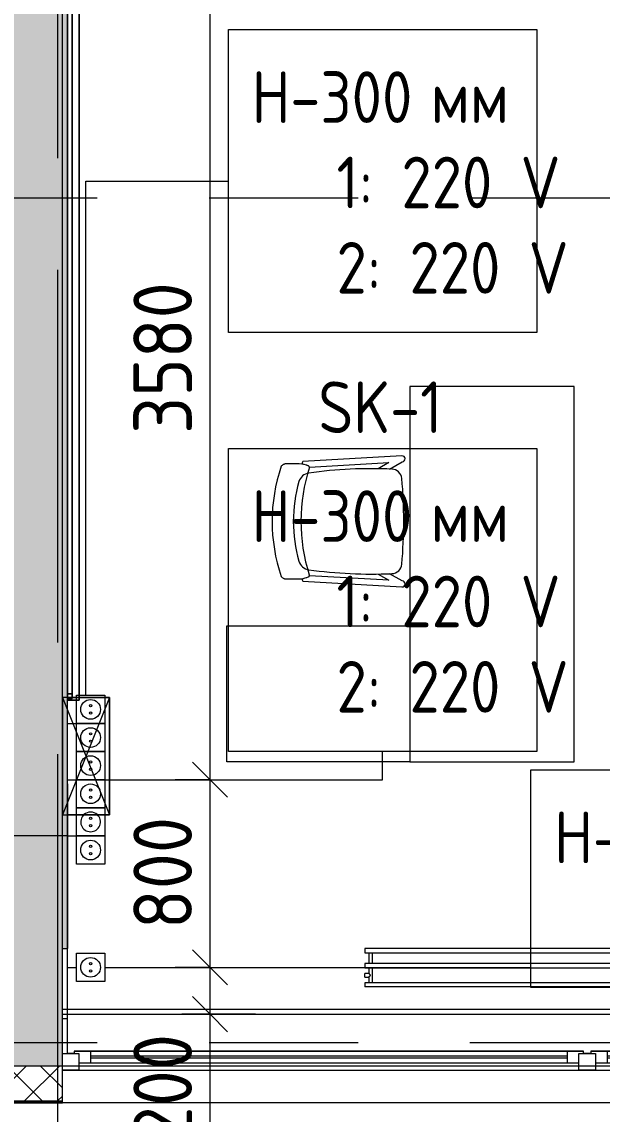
# Model space of a CAD drawing. Header units: millimetres. Extents: x -5714 to 188114, y -8553 to 29000.
# Drawn here: x 3557 to 6029, y -306 to 4350 of the extents above; entities that cross this region are included whole.
import ezdxf

# ---------------------------------------------------------------- set-up
doc = ezdxf.new("R2010")
doc.units = ezdxf.units.MM
doc.linetypes.add('Осевая', pattern=[3175, 635, -476.25, 1587.5, -476.25])
for name, color, linetype, lineweight in [('A-ANNO-DIMS', 7, 'Continuous', 9), ('A-ANNO-DIMS-100', 7, 'Continuous', 9), ('A-DETL-GENF', 7, 'Continuous', 9), ('A-GLAZ', 7, 'Continuous', 9), ('A-GLAZ-1', 7, 'Continuous', 13), ('A-WALL', 7, 'Continuous', 9), ('E-ELEC-FIXT-IDEN', 7, 'Continuous', 9), ('I-FURN', 7, 'Continuous', 9), ('I-WALL', 7, 'Continuous', 9), ('M-EQPM', 7, 'Continuous', 9), ('Оси', 7, 'Continuous', 9), ('Оси-2', 7, 'Осевая', 9), ('Электрические приборы', 7, 'Continuous', 9)]:
    doc.layers.add(name, color=color, linetype=linetype, lineweight=lineweight)
for name, color, linetype, lineweight, true_color in [('A-DETL-1', 7, 'Continuous', 9, 0xf0f0f0), ('A-WALL-1', 7, 'Continuous', 9, 0x3c3c3c), ('A-WALL-FNSH-1', 7, 'Continuous', 9, 0x3c3c3c), ('I-FURN-1', 7, 'Continuous', 9, 0xf0f0f0), ('Оси розеток', 7, 'Continuous', 9, 0xff1e23)]:
    doc.layers.add(name, color=color, linetype=linetype, lineweight=lineweight, true_color=true_color)
doc.styles.add('GOST Common_1', font='GOST_Common.ttf', dxfattribs={"width": 0.9, "height": 220})
doc.styles.add('ISOCPEUR', font='isocpeur.ttf', dxfattribs={"width": 0.9, "height": 250})
doc.dimstyles.new('ISO-2_5_0_9К_БОЛЬШОЙ', dxfattribs={"dimscale": 304.8, "dimtxt": 248.995294, "dimasz": 0.492126, "dimexe": 0.393701, "dimexo": 0.984252, "dimgap": 0, "dimtad": 1, "dimdec": 0, "dimrnd": 10, "dimzin": 0, "dimdsep": 46, "dimtxsty": 'ISOCPEUR', "dimblk1": 'OBLIQUE', "dimblk2": 'OBLIQUE', "dimsah": 1, "dimcen": 0.09, "dimdle": 0.393701, "dimazin": 0, "dimtfac": 1, "dimtdec": 4, "dimtix": 1, "dimtmove": 1, "dimatfit": 3, "dimfxl": 1, "dimtvp": 1, "dimtolj": 1, "dimtzin": 0, "dimarcsym": 2})
doc.dimstyles.new('ISO-2_5_0_9К_БОЛЬШОЙ_1', dxfattribs={"dimscale": 304.8, "dimtxt": 248.995294, "dimasz": 0.492126, "dimexe": 0.393701, "dimexo": 0.984252, "dimgap": 0, "dimtad": 1, "dimdec": 0, "dimrnd": 10, "dimzin": 0, "dimdsep": 46, "dimtxsty": 'ISOCPEUR', "dimblk1": 'OBLIQUE', "dimblk2": 'OBLIQUE', "dimsah": 1, "dimcen": 0.09, "dimdle": 0.393701, "dimazin": 0, "dimtfac": 1, "dimtdec": 4, "dimtix": 1, "dimtmove": 0, "dimatfit": 3, "dimfxl": 1, "dimtvp": 1, "dimtolj": 1, "dimtzin": 0, "dimarcsym": 2})
pattern_1 = [(0, (0, 0), (121.92, 30.48), [10.058, -81.382, 10.058, -81.382, -487.68]), (0, (0, 0), (121.92, 30.48), [-182.88, 10.058, -172.822, 10.058, -81.382, -213.36]), (0, (0, 0), (121.92, 30.48), [-457.2, 10.058, -50.902, 10.058, -142.342]), (120, (45.72, 15.24), (-87.35645, 90.34582), [10.058, -81.382, 10.058, -81.382, -487.68]), (120, (45.72, 15.24), (-87.35645, 90.34582), [-182.88, 10.058, -172.822, 10.058, -81.382, -213.36]), (120, (45.72, 15.24), (-87.35645, 90.34582), [-457.2, 10.058, -50.902, 10.058, -142.342]), (240, (60.96, 76.2), (-34.56355, -120.82582), [10.058, -81.382, 10.058, -81.382, -487.68]), (240, (60.96, 76.2), (-34.56355, -120.82582), [-182.88, 10.058, -172.822, 10.058, -81.382, -213.36]), (240, (60.96, 76.2), (-34.56355, -120.82582), [-457.2, 10.058, -50.902, 10.058, -142.342])]

# ---------------------------------------------------------------- blocks, each defined once
blk = doc.blocks.new('120_Окно_СКБ_2Ст - 120_Окно_СКБ_2Ст 3100х2500 _мал_ створка слева-2_-22446420-План размещения напольных электротехнических лючков и розеток 3 этажа в осях 1-12')
at = {"layer": 'A-GLAZ'}
for p, q in [((1550, -57), (-1550, -57)), ((-1530, -127), (-1500, -127)), ((-1430, -107), (-770, -107)), ((-770, -117), (-1430, -117)), ((-700, -127), (-670, -127)), ((-600, -107), (1430, -107)), ((1430, -117), (-600, -117)), ((1500, -127), (1530, -127))]:
    blk.add_line(p, q, dxfattribs=at)
at = {"layer": 'A-GLAZ-1'}
for p, q in [((-1550, -127), (-1550, -57)), ((-1550, -57), (-1480, -57)), ((-1480, -57), (-1480, -127)), ((-720, -87), (-1480, -87)), ((-1480, -87), (-1480, -127)), ((-1430, -137), (-1430, -87)), ((-770, -137), (-770, -87)), ((-720, -127), (-720, -57)), ((-720, -57), (-650, -57)), ((-720, -127), (-720, -87)), ((-650, -57), (-650, -127)), ((1480, -87), (-650, -87)), ((-650, -87), (-650, -127)), ((-600, -137), (-600, -87)), ((1430, -137), (1430, -87)), ((1480, -127), (1480, -57)), ((1480, -57), (1550, -57)), ((1480, -127), (1480, -87)), ((1550, -57), (1550, -127)), ((-1480, -127), (-1550, -127)), ((-1480, -127), (-1500, -127)), ((-1500, -127), (-1500, -137)), ((-1500, -137), (-700, -137)), ((-700, -137), (-1500, -137)), ((-650, -127), (-720, -127)), ((-700, -127), (-720, -127)), ((-700, -137), (-700, -127)), ((-650, -127), (-670, -127)), ((-670, -127), (-670, -137)), ((-670, -137), (1500, -137)), ((1500, -137), (-670, -137)), ((1550, -127), (1480, -127)), ((1500, -127), (1480, -127)), ((1500, -137), (1500, -127))]:
    blk.add_line(p, q, dxfattribs=at)
blk = doc.blocks.new('Chair_1 noor 78578 - 1_4-25422005-План размещения напольных электротехнических лючков и розеток 3 этажа в осях 1-12')
at = {"layer": 'I-FURN-1'}
for p, q in [((-130.5, 405.7), (-130.5, 344.8)), ((359.1, 344.8), (359.1, 405.7)), ((-141.2, 329.7), (-165.1, -92)), ((393.7, -92), (369.8, 329.7)), ((-136.5, -37.1), (-117.3, 302)), ((345.9, 302), (365.1, -37.1)), ((-110.2, 8.6), (-136.5, -37.1)), ((365.1, -37.1), (338.8, 8.6)), ((-139.7, -93.5), (-108.8, -39.9)), ((337.4, -39.9), (368.3, -93.5))]:
    blk.add_line(p, q, dxfattribs=at)
for centre, radius, start, end in [((114.3, -271.9), 732.8, 71.3174, 108.6833), ((114.3, -279.3), 660.4, 111.7, 112.7563), ((-37.4, 344.8), 93.1, 180, 204.9864), ((-37.4, 344.8), 93.1, 186.4785, 204.9864), ((114.3, -408), 746, 71.9445, 107.8276), ((-41.4, 297.5), 50.8, 106.1735, 171.9659), ((114.3, -239.2), 609.6, 73.8265, 106.1735), ((270, 297.5), 50.8, 8.0341, 73.8265), ((266, 344.8), 93.1, 334.477, 360), ((266, 344.8), 93.1, 335.0136, 353.5215), ((114.3, -279.3), 660.4, 67.2437, 68.3), ((-116, 308.2), 6.35, 204.9864, 258.4091), ((-116, 308.2), 6.35, 204.9864, 287.8276), ((1798.9, 37.7), 1909.3, 171.9659, 182.6261), ((-1570.3, 37.7), 1909.3, 357.3739, 8.0341), ((344.3, 307.4), 6.35, 281.4186, 334.477), ((344.6, 308.2), 6.35, 281.5909, 335.0136), ((1798.9, 37.7), 1909.3, 180.8761, 182.3307), ((-1570.3, 37.7), 1909.3, 357.6693, 359.1239), ((-152.4, -92.7), 12.7, 176.75, 356.75), ((-64, -47.7), 44.5, 182.6261, 265.0912), ((114.8, 2033.8), 2133.6, 265.0912, 274.9044), ((292.6, -47.7), 44.4, 275.9396, 357.3739), ((381, -92.7), 12.7, 183.25, 3.25)]:
    blk.add_arc(centre, radius, start, end, dxfattribs=at)
for points in [[(-120.4, 422.3), (-122, 420.8), (-124.7, 417.8), (-127.8, 413.5), (-129.8, 409.4), (-130.4, 406.9), (-130.5, 405.7)], [(359.1, 405.7), (359, 406.9), (358.4, 409.4), (356.4, 413.5), (353.3, 417.8), (350.6, 420.8), (349, 422.3)]]:
    blk.add_open_spline(points, degree=3, dxfattribs=at)
blk = doc.blocks.new('Стол базовый прямоугольный - 1_3-25460678-План размещения напольных электротехнических лючков и розеток 3 этажа в осях 1-12')
at = {"layer": 'I-FURN-1'}
for p, q in [((800, 350), (-800, 350)), ((-800, 350), (-800, -350)), ((800, -350), (800, 350)), ((-800, -350), (800, -350))]:
    blk.add_line(p, q, dxfattribs=at)
blk = doc.blocks.new('Шкаф параметрический - 1_5а-25565868-План размещения напольных электротехнических лючков и розеток 3 этажа в осях 1-12')
at = {"layer": 'I-FURN-1'}
for p, q in [((0, 0), (500, 200)), ((0, 200), (500, 0)), ((500, 200), (0, 200)), ((0, 200), (0, 41)), ((0, 70.7), (0, 200)), ((0, 200), (500, 200)), ((500, 0), (500, 200)), ((500, 200), (500, 20)), ((0, 41), (0, 70.7)), ((0, 41), (0, 21)), ((0, 21), (0, 41)), ((0, 21), (0, 0)), ((0, 0), (500, 0))]:
    blk.add_line(p, q, dxfattribs=at)
blk = doc.blocks.new('Зеркало обычное - Доска-V80-План размещения напольных электротехнических лючков и розеток 3 этажа в осях 1-12')
at = {"layer": 'I-FURN'}
h = blk.add_hatch(dxfattribs=at)
h.set_pattern_fill('FP_34', color=256, style=0, pattern_type=2)
h.set_pattern_definition([(45, (50, 50), (-199.9995, 0), [141.421, -141.421]), (45, (100, 50), (-199.9995, 0), [70.711, -212.132]), (45, (50, 100), (-199.9995, 0), [70.711, -212.132])])
h.paths.add_polyline_path([(-2005, 51.3), (-2005, 40), (2005, 40), (2005, 60), (-2005, 60)])
at = {"layer": 'I-FURN-1'}
for p, q in [((2025, 60), (-2025, 60)), ((-2025, 60), (-2025, 40)), ((-2025, 40), (-2025, 60)), ((-2025, 60), (-2020, 60)), ((-2020, 60), (-2005, 60)), ((2005, 60), (-2005, 60)), ((-2005, 60), (-2005, 40)), ((-2005, 40), (-2005, 60)), ((-2005, 60), (2005, 60)), ((-2005, 60), (2005, 60)), ((2005, 60), (-2005, 60)), ((-2005, 60), (2005, 60)), ((-2005, 40), (-2005, 60)), ((-2005, 40), (-2005, 60)), ((2005, 40), (2005, 60)), ((2005, 60), (2005, 40)), ((2005, 60), (2025, 60)), ((2005, 60), (2005, 40)), ((2005, 40), (2005, 60)), ((2025, 40), (2025, 60)), ((2025, 60), (2025, 40)), ((-2025, 40), (2025, 40)), ((-2020, 40), (-2025, 40)), ((-2005, 40), (-2020, 40)), ((-2005, 40), (2005, 40)), ((2005, 40), (-2005, 40)), ((2005, 40), (-2005, 40)), ((-2005, 40), (2005, 40)), ((2005, 40), (-2005, 40)), ((2025, 40), (2005, 40))]:
    blk.add_line(p, q, dxfattribs=at)
blk = doc.blocks.new('Блок Розеток и Выключателей - Блок Розеток и Выключателей_SK1-27368977-План размещения напольных электротехнических лючков и розеток 3 этажа в осях 1-12')
at = {"layer": 'A-DETL-GENF'}
for p, q in [((-120, -40), (0, -40)), ((-120, -160), (-120, -40)), ((0, -40), (90.4, -40)), ((0, -160), (0, -40)), ((0, -40), (0, -160)), ((90.4, -40), (120, -40)), ((120, -40), (120, -160)), ((0, -160), (-120, -160)), ((90.4, -160), (0, -160)), ((120, -160), (90.4, -160))]:
    blk.add_line(p, q, dxfattribs=at)
for centre, radius in [((-60, -100), 42), ((-75.6, -100), 4.8), ((-44.4, -100), 4.8), ((44.4, -100), 4.8), ((75.6, -100), 4.8)]:
    blk.add_circle(centre, radius, dxfattribs=at)
for start, end in [(42.1789, 180), (317.8211, 42.1789), (180, 317.8211)]:
    blk.add_arc((60, -100), 42, start, end, dxfattribs=at)
at = {"layer": 'Оси розеток'}
blk.add_line((0, 0), (0, -40), dxfattribs=at)
blk = doc.blocks.new('Блок Розеток и Выключателей - Блок Розеток и Выключателей_SK1-V83-План размещения напольных электротехнических лючков и розеток 3 этажа в осях 1-12')
at = {"layer": 'A-DETL-GENF'}
for p, q in [((-120, -40), (0, -40)), ((-120, -160), (-120, -40)), ((0, -40), (120, -40)), ((0, -160), (0, -40)), ((0, -40), (0, -160)), ((120, -40), (120, -160)), ((0, -160), (-120, -160)), ((120, -160), (0, -160))]:
    blk.add_line(p, q, dxfattribs=at)
for centre, radius in [((-60, -100), 42), ((60, -100), 42), ((-75.6, -100), 4.8), ((-44.4, -100), 4.8), ((44.4, -100), 4.8), ((75.6, -100), 4.8)]:
    blk.add_circle(centre, radius, dxfattribs=at)
at = {"layer": 'Оси розеток'}
blk.add_line((0, 0), (0, -40), dxfattribs=at)
blk = doc.blocks.new('Блок Розеток и Выключателей - Блок Розеток и Выключателей_SK1-V84-План размещения напольных электротехнических лючков и розеток 3 этажа в осях 1-12')
at = {"layer": 'A-DETL-GENF'}
for p, q in [((-120, -40), (0, -40)), ((-120, -160), (-120, -40)), ((0, -40), (110.7, -40)), ((0, -160), (0, -40)), ((0, -40), (0, -160)), ((110.7, -40), (120, -40)), ((120, -40), (120, -160)), ((0, -160), (-120, -160)), ((110.7, -160), (0, -160)), ((120, -160), (110.7, -160))]:
    blk.add_line(p, q, dxfattribs=at)
for centre, radius in [((-60, -100), 42), ((60, -100), 42), ((-75.6, -100), 4.8), ((-44.4, -100), 4.8), ((44.4, -100), 4.8), ((75.6, -100), 4.8)]:
    blk.add_circle(centre, radius, dxfattribs=at)
at = {"layer": 'Оси розеток'}
blk.add_line((0, 0), (0, -40), dxfattribs=at)
blk = doc.blocks.new('Блок Розеток и Выключателей - Блок Розеток и Выключателей_SK1-27362739-План размещения напольных электротехнических лючков и розеток 3 этажа в осях 1-12')
at = {"layer": 'A-DETL-GENF'}
for p, q in [((-60, -40), (60, -40)), ((-60, -160), (-60, -40)), ((60, -40), (60, -160)), ((60, -160), (-60, -160))]:
    blk.add_line(p, q, dxfattribs=at)
for centre, radius in [((0, -100), 42), ((-15.6, -100), 4.8), ((15.6, -100), 4.8)]:
    blk.add_circle(centre, radius, dxfattribs=at)
at = {"layer": 'Оси розеток'}
blk.add_line((0, 0), (0, -40), dxfattribs=at)
blk = doc.blocks.new('radiator_prado_classic_z_tip_30_po exemplyaru - Classic Z Тип 30-500-30677899-План размещения напольных электротехнических лючков и розеток 3 этажа в осях 1-12')
at = {"layer": 'M-EQPM'}
for p, q in [((0, 228), (0, 210)), ((1600, 228), (0, 228)), ((0, 210), (1600, 210)), ((17.5, 210), (17.5, 164)), ((32.5, 164), (32.5, 210)), ((1567.5, 210), (1567.5, 164)), ((1582.5, 164), (1582.5, 210)), ((1600, 210), (1600, 228)), ((1600, 164), (0, 164)), ((0, 164), (0, 146)), ((0, 146), (1600, 146)), ((17.5, 146), (17.5, 121.5)), ((32.5, 82), (32.5, 146)), ((1567.5, 146), (1567.5, 82)), ((1582.5, 121.5), (1582.5, 146)), ((1600, 146), (1600, 164)), ((17.5, 121.5), (0, 121.5)), ((17.5, 121.5), (0, 121.5)), ((0, 121.5), (0, 121.2)), ((0, 106.5), (0, 121.5)), ((0, 121.2), (0, 121.2)), ((0, 106.8), (0, 106.5)), ((0, 106.8), (0, 106.8)), ((0, 106.5), (17.5, 106.5)), ((0, 106.5), (17.5, 106.5)), ((17.5, 106.5), (17.5, 82)), ((1600, 121.5), (1582.5, 121.5)), ((1600, 121.5), (1582.5, 121.5)), ((1582.5, 82), (1582.5, 106.5)), ((1582.5, 106.5), (1600, 106.5)), ((1582.5, 106.5), (1600, 106.5)), ((1600, 121.5), (1600, 106.5)), ((1600, 121.2), (1600, 121.5)), ((1600, 121.5), (1600, 121.2)), ((1600, 121.2), (1600, 121.5)), ((1600, 106.5), (1600, 106.8)), ((1600, 106.8), (1600, 106.5)), ((1600, 106.5), (1600, 106.8)), ((1600, 82), (0, 82)), ((0, 82), (0, 64)), ((1600, 64), (0, 64)), ((1600, 64), (1600, 82))]:
    blk.add_line(p, q, dxfattribs=at)
for points, knots in [([(25, 114), (24.5, 114.5), (23.6, 115.4), (22.4, 116.6), (21.6, 117.4), (21.1, 117.9), (20.8, 118.2), (20.5, 118.5), (20.2, 118.8), (19.8, 119.1), (19.6, 119.4), (19.3, 119.7), (19, 120), (18.7, 120.3), (18.5, 120.5), (18.3, 120.7), (18.1, 120.9), (17.9, 121.1), (17.8, 121.2), (17.7, 121.3), (17.5, 121.5), (17.5, 121.5), (17.5, 121.5)], [0, 0, 0, 0, 0.142857, 0.285714, 0.357143, 0.392857, 0.428571, 0.464286, 0.5, 0.535714, 0.571429, 0.607143, 0.642857, 0.678571, 0.714286, 0.75, 0.785714, 0.821429, 0.857143, 0.892857, 0.928571, 1, 1, 1, 1]), ([(17.5, 106.5), (17.5, 106.5), (17.5, 106.5), (17.7, 106.7), (17.8, 106.8), (17.9, 106.9), (18.1, 107.1), (18.3, 107.3), (18.5, 107.5), (18.7, 107.7), (19, 108), (19.3, 108.3), (19.6, 108.6), (19.8, 108.9), (20.3, 109.3), (20.7, 109.7), (21.1, 110.1), (21.6, 110.6), (22.4, 111.4), (23.6, 112.6), (24.5, 113.5), (25, 114)], [0, 0, 0, 0, 0.071429, 0.107143, 0.142857, 0.178571, 0.214286, 0.25, 0.285714, 0.321429, 0.357143, 0.392857, 0.428571, 0.464286, 0.5, 0.571429, 0.607143, 0.642857, 0.714286, 0.857143, 1, 1, 1, 1]), ([(1575, 114), (1575.5, 114.5), (1576.4, 115.4), (1577.6, 116.6), (1578.4, 117.4), (1578.9, 117.9), (1579.2, 118.2), (1579.5, 118.5), (1579.8, 118.8), (1580.1, 119.2), (1580.4, 119.4), (1580.7, 119.7), (1581, 120), (1581.3, 120.3), (1581.5, 120.5), (1581.7, 120.7), (1581.9, 120.9), (1582.1, 121.1), (1582.2, 121.2), (1582.3, 121.3), (1582.5, 121.5), (1582.5, 121.5), (1582.5, 121.5)], [0, 0, 0, 0, 0.142857, 0.285714, 0.357143, 0.392857, 0.428571, 0.464286, 0.5, 0.535714, 0.571429, 0.607143, 0.642857, 0.678571, 0.714286, 0.75, 0.785714, 0.821429, 0.857143, 0.892857, 0.928571, 1, 1, 1, 1]), ([(1582.5, 106.5), (1582.5, 106.5), (1582.5, 106.5), (1582.3, 106.7), (1582.2, 106.8), (1582.1, 106.9), (1581.9, 107.1), (1581.7, 107.3), (1581.5, 107.5), (1581.3, 107.7), (1581, 108), (1580.7, 108.3), (1580.4, 108.6), (1580.1, 108.8), (1579.7, 109.3), (1579.3, 109.7), (1578.9, 110.1), (1578.4, 110.6), (1577.6, 111.4), (1576.4, 112.6), (1575.5, 113.5), (1575, 114)], [0, 0, 0, 0, 0.071429, 0.107143, 0.142857, 0.178571, 0.214286, 0.25, 0.285714, 0.321429, 0.357143, 0.392857, 0.428571, 0.464286, 0.5, 0.571429, 0.607143, 0.642857, 0.714286, 0.857143, 1, 1, 1, 1])]:
    blk.add_open_spline(points, degree=3, knots=knots, dxfattribs=at)
blk = doc.blocks.new('DIMBLOCK1-План размещения напольных электротехнических лючков и розеток 3 этажа в осях 1-12')
at = {"layer": 'A-ANNO-DIMS-100', "lineweight": 20}
for p, q in [((4358.7, 319.7), (4283.7, 394.7)), ((4358.7, 319.7), (4433.7, 244.7)), ((4358.7, 120), (4283.7, 195)), ((4358.7, 120), (4433.7, 45))]:
    blk.add_line(p, q, dxfattribs=at)
at = {"layer": 'A-ANNO-DIMS-100'}
for p, q in [((4210, 319.7), (4478.7, 319.7)), ((4358.7, 319.7), (4210, 319.7)), ((4358.7, 0), (4358.7, 319.7)), ((4358.7, 147.8), (4358.7, 219.8)), ((4358.7, -426.3), (4358.7, 147.8)), ((4552.6, 120), (4238.7, 120)), ((4358.7, 120), (4552.6, 120))]:
    blk.add_line(p, q, dxfattribs=at)
at = {"layer": 'A-ANNO-DIMS-100', "color": 0, "insert": (4032.1, -426.3), "char_height": 250, "width": 568.858, "attachment_point": 1, "rotation": 90, "line_spacing_factor": 1.149209, "style": 'ISOCPEUR'}
blk.add_mtext('200', dxfattribs=at)
blk = doc.blocks.new('_Oblique')
at = {"color": 0, "linetype": 'ByBlock', "lineweight": -2}
blk.add_line((-0.5, -0.5), (0.5, 0.5), dxfattribs=at)
blk = doc.blocks.new('DIMBLOCK2-План размещения напольных электротехнических лючков и розеток 3 этажа в осях 1-12')
at = {"layer": 'A-ANNO-DIMS-100', "lineweight": 20}
for p, q in [((4358.7, 1119.6), (4283.7, 1194.6)), ((4358.7, 1119.6), (4433.7, 1044.6)), ((4358.7, 319.7), (4283.7, 394.7)), ((4358.7, 319.7), (4433.7, 244.7))]:
    blk.add_line(p, q, dxfattribs=at)
at = {"layer": 'A-ANNO-DIMS-100'}
for p, q in [((4210.1, 1119.6), (4478.7, 1119.6)), ((4358.7, 1119.6), (4210.1, 1119.6)), ((4358.7, 319.7), (4358.7, 1119.6)), ((4210, 319.7), (4478.7, 319.7)), ((4358.7, 319.7), (4210, 319.7))]:
    blk.add_line(p, q, dxfattribs=at)
at = {"layer": 'A-ANNO-DIMS-100', "color": 0, "insert": (4032.1, 482.6), "char_height": 250, "width": 568.858, "attachment_point": 1, "rotation": 90, "line_spacing_factor": 1.149209, "style": 'ISOCPEUR'}
blk.add_mtext('800', dxfattribs=at)
blk = doc.blocks.new('DIMBLOCK3-План размещения напольных электротехнических лючков и розеток 3 этажа в осях 1-12')
at = {"layer": 'A-ANNO-DIMS-100'}
for p, q in [((4358.7, 1119.6), (4358.7, 4819.8)), ((4211.1, 4699.8), (4478.7, 4699.8)), ((4358.7, 4699.8), (4211.1, 4699.8)), ((4210.1, 1119.6), (4478.7, 1119.6)), ((4358.7, 1119.6), (4210.1, 1119.6))]:
    blk.add_line(p, q, dxfattribs=at)
at = {"layer": 'A-ANNO-DIMS-100', "lineweight": 20}
for p, q in [((4358.7, 4699.8), (4283.7, 4774.8)), ((4358.7, 4699.8), (4433.7, 4624.8)), ((4358.7, 1119.6), (4283.7, 1194.6)), ((4358.7, 1119.6), (4433.7, 1044.6))]:
    blk.add_line(p, q, dxfattribs=at)
at = {"layer": 'A-ANNO-DIMS-100', "color": 0, "insert": (4032.1, 2593.7), "char_height": 250, "width": 758.478, "attachment_point": 1, "rotation": 90, "line_spacing_factor": 1.149209, "style": 'ISOCPEUR'}
blk.add_mtext('3580', dxfattribs=at)

msp = doc.modelspace()

# ---------------------------------------------------------------- hatches: boundary and pattern name
at = {"layer": 'A-WALL'}
h = msp.add_hatch(dxfattribs=at)
h.set_pattern_fill('FP_9', color=256, style=0, pattern_type=2)
h.set_pattern_definition([(45, (0, 0), (-70.71068, 70.71068), []), (135, (0, 0), (-70.71068, -70.71068), [])])
h.paths.add_polyline_path([(37990, -250), (38282.7, -250), (38282.7, -100), (37423, -100), (37423, -250)])
h.paths.add_polyline_path([(36067.3, -250), (36523, -250), (36523, -100), (35970, -100), (35970, -250)])
h.paths.add_polyline_path([(33870, -250), (33870, -100), (33010, -100), (33010, -250), (33610, -250)])
h.paths.add_polyline_path([(32110, -250), (32110, -100), (30882.8, -100), (30882.8, -250), (32028.8, -250)])
h.paths.add_polyline_path([(29809.7, -250), (29982.8, -250), (29982.8, -100), (29209.7, -100), (29209.7, -250)])
h.paths.add_polyline_path([(26160, -250), (26409.7, -250), (26409.7, -100), (24810, -100), (24810, -250), (25560, -250)])
h.paths.add_polyline_path([(22710, -250), (22710, -100), (21610, -100), (21610, -250), (22605.8, -250)])
h.paths.add_polyline_path([(20710, -250), (20710, -100), (19360, -100), (19360, -250), (19913.5, -250)])
h.paths.add_polyline_path([(15610, -250), (15610, -100), (14860, -100), (14860, -250)])
h.paths.add_polyline_path([(17221.2, -250), (17260, -250), (17260, -100), (16510, -100), (16510, -250)])
h.paths.add_polyline_path([(12760, -250), (12760, -100), (12010, -100), (12010, -250)])
h.paths.add_polyline_path([(10359.7, -250), (11110, -250), (11110, -100), (10359.7, -100)])
h.paths.add_polyline_path([(8259.7, -250), (8259.7, -100), (6830, -100), (6830, -250)])
h.paths.add_polyline_path([(3730, -250), (3730, -100), (-260, -100), (-260, -250), (1067.4, -250)])
at = {"layer": 'I-WALL'}
h = msp.add_hatch(dxfattribs=at)
h.set_pattern_fill('FP_10', color=256, style=0, pattern_type=2)
h.set_pattern_definition([(45, (0, 0), (-57.0246, 57.0246), []), (45, (57.025, 0), (-57.0246, 57.0246), [100.806, -20.161, 3.353, -16.808])])
h.paths.add_polyline_path([(3510, -100), (3730, -100), (3730, 7900), (3510, 7900), (3510, 120)])
h = msp.add_hatch(dxfattribs=at)
h.set_pattern_fill('FP_35', color=256, style=0, pattern_type=2)
h.set_pattern_definition(pattern_1)
h.paths.add_polyline_path([(3730, 400), (3750, 400), (3750, 7680), (3730, 7680), (3730, 970)])
h = msp.add_hatch(dxfattribs=at)
h.set_pattern_fill('FP_35', color=256, style=0, pattern_type=2)
h.set_pattern_definition(pattern_1)
h.paths.add_polyline_path([(3750, -48), (3750, 100), (3730, 100), (3730, -48)])

# ---------------------------------------------------------------- linework, layer by layer
at = {"layer": 'A-DETL-1'}
for p, q in [((4429.9, 1776), (5209.9, 1776)), ((4429.9, 1196), (4429.9, 1776)), ((5209.9, 1776), (5209.9, 1196)), ((5209.9, 1196), (4429.9, 1196))]:
    msp.add_line(p, q, dxfattribs=at)
at = {"layer": 'A-WALL'}
for p, q in [((3750, 7680), (3750, 400)), ((3730, -100), (8259.7, -100)), ((-263, -253), (3730, -253)), ((-260, -250), (3730, -250)), ((6830, -258), (3730, -258))]:
    msp.add_line(p, q, dxfattribs=at)
at = {"layer": 'A-WALL-1'}
for p, q in [((3730, -250), (3730, 7900)), ((3730, 400), (3750, 400)), ((3750, 100), (3730, 100)), ((3730, -48), (3750, -48)), ((-110, -100), (3730, -100))]:
    msp.add_line(p, q, dxfattribs=at)
at = {"layer": 'A-WALL-FNSH-1'}
for p, q in [((3751, -48), (3751, 7679)), ((3752, 1142.3), (3751, 1142.3)), ((3752, 1102.3), (3752, 1142.3)), ((3751, 1102.3), (3752, 1102.3)), ((3750, 400), (3750, -48)), ((3751, 100), (3750, 100)), ((3750, -1), (3751, -1)), ((3750, -48), (3751, -48)), ((-268, -258), (3730, -258)), ((3730, -258), (3730, -250))]:
    msp.add_line(p, q, dxfattribs=at)
at = {"layer": 'E-ELEC-FIXT-IDEN'}
for p, q in [((3830.1, 3670.7), (4436.9, 3671.2)), ((3830.1, 1479.3), (3830.1, 3670.7)), ((5093.6, 1119.6), (5093.6, 1239.8)), ((3910.1, 1119.6), (5093.6, 1119.6)), ((3750.1, 879.6), (2952.6, 880.1)), ((5725.5, 319.7), (5725.5, 697.6)), ((3910, 319.7), (5725.5, 319.7))]:
    msp.add_line(p, q, dxfattribs=at)
at = {"layer": 'E-ELEC-FIXT-IDEN', "flags": 128}
for points in [[(4436.9, 4316.7), (5750.2, 4316.7), (5750.2, 3025.7), (4436.9, 3025.7)], [(4436.9, 2530.8), (5750.2, 2530.8), (5750.2, 1239.8), (4436.9, 1239.8)], [(5725.5, 1161.6), (7104.5, 1161.6), (7104.5, 233.6), (5725.5, 233.6)]]:
    msp.add_lwpolyline(points, close=True, dxfattribs=at)
at = {"layer": 'I-FURN-1'}
for p, q in [((3800.7, 1470), (3800.7, 4700)), ((3800.7, 4700), (3800.7, 1470)), ((3750, 1459), (3800.7, 1459)), ((3800.7, 1459), (3750, 1459)), ((3800.7, 1459), (3800.7, 1470)), ((3800.7, 1470), (3800.7, 1459))]:
    msp.add_line(p, q, dxfattribs=at)
at = {"layer": 'I-WALL'}
for p, q in [((3752, 1102.3), (3752, 400)), ((3751, 400), (3752, 400)), ((3730, 141), (6830, 141)), ((3730, 120), (6830, 120))]:
    msp.add_line(p, q, dxfattribs=at)
at = {"layer": 'Оси'}
msp.add_line((3710, -1906.3), (3710, 593.7), dxfattribs=at)
at = {"layer": 'Оси-2'}
for p, q in [((3710, 593.7), (3710, 24898.1)), ((-1995.5, 3600), (36260, 3600)), ((-1995.5, 0), (36260, 0))]:
    msp.add_line(p, q, dxfattribs=at)

# ---------------------------------------------------------------- block references
at = {"layer": 'A-GLAZ', "rotation": 180}
msp.add_blockref('120_Окно_СКБ_2Ст - 120_Окно_СКБ_2Ст 3100х2500 _мал_ створка слева-2_-22446420-План размещения напольных электротехнических лючков и розеток 3 этажа в осях 1-12', (5280, -175), dxfattribs=at)
at = {"layer": 'I-FURN-1'}
for name, p, rotation in [('Зеркало обычное - Доска-V80-План размещения напольных электротехнических лючков и розеток 3 этажа в осях 1-12', (3811, 3490), 90.00000000000017), ('Стол базовый прямоугольный - 1_3-25460678-План размещения напольных электротехнических лючков и розеток 3 этажа в осях 1-12', (5559.9, 1996), 270.0000000000001), ('Chair_1 noor 78578 - 1_4-25422005-План размещения напольных электротехнических лючков и розеток 3 этажа в осях 1-12', (5083.9, 2106.3), 90), ('Шкаф параметрический - 1_5а-25565868-План размещения напольных электротехнических лючков и розеток 3 этажа в осях 1-12', (3730, 1470), 269.9999999999998)]:
    msp.add_blockref(name, p, dxfattribs=dict(at, rotation=rotation))
at = {"layer": 'M-EQPM'}
msp.add_blockref('radiator_prado_classic_z_tip_30_po exemplyaru - Classic Z Тип 30-500-30677899-План размещения напольных электротехнических лючков и розеток 3 этажа в осях 1-12', (5017.7, 172), dxfattribs=at)
at = {"layer": 'Электрические приборы', "rotation": 89.9999999999999}
for name, p in [('Блок Розеток и Выключателей - Блок Розеток и Выключателей_SK1-V84-План размещения напольных электротехнических лючков и розеток 3 этажа в осях 1-12', (3750.1, 1359.3)), ('Блок Розеток и Выключателей - Блок Розеток и Выключателей_SK1-V83-План размещения напольных электротехнических лючков и розеток 3 этажа в осях 1-12', (3750.1, 1119.6)), ('Блок Розеток и Выключателей - Блок Розеток и Выключателей_SK1-27368977-План размещения напольных электротехнических лючков и розеток 3 этажа в осях 1-12', (3750.1, 879.6)), ('Блок Розеток и Выключателей - Блок Розеток и Выключателей_SK1-27362739-План размещения напольных электротехнических лючков и розеток 3 этажа в осях 1-12', (3750, 319.7))]:
    msp.add_blockref(name, p, dxfattribs=at)

# ---------------------------------------------------------------- texts
at = {"layer": 'E-ELEC-FIXT-IDEN', "char_height": 220, "attachment_point": 1, "style": 'GOST Common_1'}
for s, insert, width in [('H-300 ', (4536.9, 4139.1), 923.544), ('мм', (5298.9, 4139.1), 375.19), ('   1: 220 V', (4536.9, 3775.3), 1291.519), ('   2: 220 V', (4536.9, 3411.5), 1342.025), ('SK-1', (4820, 2817.1), 656.582), ('H-300 ', (4536.9, 2353.1), 923.544), ('мм', (5298.9, 2353.1), 375.19), ('   1: 220 V', (4536.9, 1989.3), 1291.519), ('   2: 220 V', (4536.9, 1625.5), 1342.025), ('H-1800 ', (5825.5, 984), 1046.202)]:
    msp.add_mtext(s, dxfattribs=dict(at, insert=insert, width=width))

# ---------------------------------------------------------------- dimensions: what is measured, and where the dimension line sits
at = {"layer": 'A-ANNO-DIMS'}
for base, p1, p2, override, picture, middle in [((4358.7, 4699.8), (3910.1, 1119.6), (3911.1, 4699.8), {"dimpost": '<>', "dimfxl": 3580.204289}, 'DIMBLOCK3-План размещения напольных электротехнических лючков и розеток 3 этажа в осях 1-12', (4233.7, 2909.7)), ((4358.7, 1119.6), (3910, 319.7), (3910.1, 1119.6), {"dimpost": '<>', "dimfxl": 799.936349}, 'DIMBLOCK2-План размещения напольных электротехнических лючков и розеток 3 этажа в осях 1-12', (4233.7, 719.7))]:
    dim = msp.add_linear_dim(base=base, p1=p1, p2=p2, angle=90, dimstyle='ISO-2_5_0_9К_БОЛЬШОЙ_1', override=override, dxfattribs=at)
    dim.commit()
    dim.dimension.update_dxf_attribs({"geometry": picture, "text_midpoint": middle})
dim = msp.add_linear_dim(base=(4358.7, 319.7), p1=(4252.6, 120), p2=(3910, 319.7), angle=90, dimstyle='ISO-2_5_0_9К_БОЛЬШОЙ', override={"dimpost": '<>', "dimfxl": 396.590142}, dxfattribs=at)
dim.commit()
dim.dimension.update_dxf_attribs({"geometry": 'DIMBLOCK1-План размещения напольных электротехнических лючков и розеток 3 этажа в осях 1-12', "text_midpoint": (4198.8, -141.8), "dimtype": 160, "text_rotation": 90})

doc.saveas('drawing.dxf')
